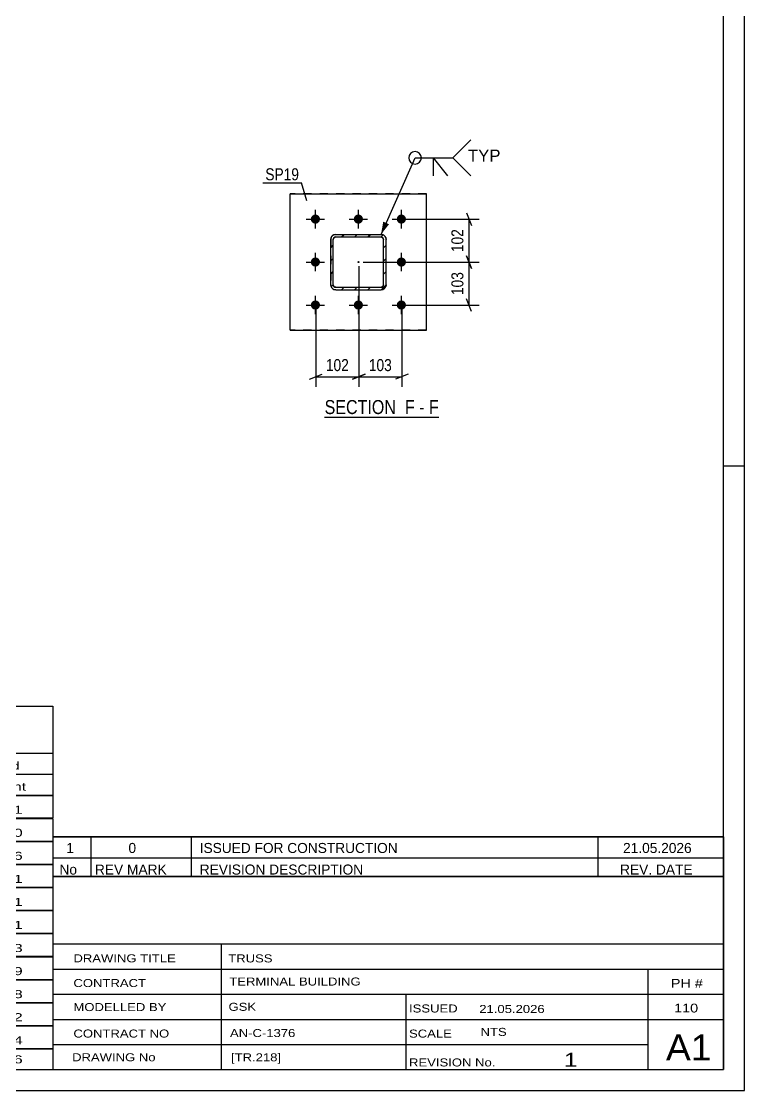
# Model space of a CAD drawing. Header units: millimetres. Extents: x 0 to 841, y 0 to 594.
# Drawn here: x 668.5 to 841, y 0 to 255.1 of the extents above; entities that cross this region are included whole.
import ezdxf

# ---------------------------------------------------------------- set-up
doc = ezdxf.new("R2010")
doc.units = ezdxf.units.MM
doc.linetypes.add('DXK_LINE_DOT2', pattern=[3.9198, 1.9599, -1.9599])
doc.linetypes.add('DXK_LINE_DOT3', pattern=[5.9187, 2.979, -0.9799, 0.9799, -0.9799])
doc.styles.add('Arial', font='ARIAL.TTF', dxfattribs={"height": 0.2})
doc.styles.add('Arial Narrow', font='ARIALN.TTF', dxfattribs={"height": 0.2})

# ---------------------------------------------------------------- blocks, each defined once
blk = doc.blocks.new('Unknown-122569972-1162')
at = {"color": 5, "linetype": 'Continuous'}
for p, q in [((841, 0), (841, 594)), ((836, 5), (836, 589)), ((841, 149), (836, 149)), ((5, 5), (836, 5)), ((0, 0), (841, 0))]:
    blk.add_line(p, q, dxfattribs=at)
blk = doc.blocks.new('Unknown-122569972-16 - 4507')
at = {"color": 6, "linetype": 'Continuous'}
blk.add_line((740.8, 160.67), (768.02, 160.67), dxfattribs=at)
at = {"color": 0, "linetype": 'Continuous'}
blk.add_wipeout([(758.91, 161.42), (758.91, 164.92), (740.8, 164.92), (740.8, 161.42)], dxfattribs=at)
at = {"color": 7, "linetype": 'Continuous', "style": 'Arial Narrow'}
blk.add_text('SECTION ', height=3.34, dxfattribs=at).set_placement((740.8, 161.42))
at = {"color": 0, "linetype": 'Continuous'}
blk.add_wipeout([(762.3, 161.42), (762.3, 164.92), (759.96, 164.92), (759.96, 161.42)], dxfattribs=at)
blk.add_wipeout([(764.63, 161.42), (764.63, 164.92), (763.35, 164.92), (763.35, 161.42)], dxfattribs=at)
at = {"color": 7, "linetype": 'Continuous', "style": 'Arial Narrow'}
blk.add_text('F', height=3.34, dxfattribs=at).set_placement((759.96, 161.42))
at = {"color": 0, "linetype": 'Continuous'}
blk.add_wipeout([(768.02, 161.42), (768.02, 164.92), (765.68, 164.92), (765.68, 161.42)], dxfattribs=at)
at = {"color": 7, "linetype": 'Continuous', "style": 'Arial Narrow'}
for s, p in [('F', (765.68, 161.42)), ('-', (763.35, 161.42))]:
    blk.add_text(s, height=3.34, dxfattribs=at).set_placement(p)
blk = doc.blocks.new('Part-122569972-4565 - 4507')
at = {"linetype": 'Continuous'}
h = blk.add_hatch(dxfattribs=at)
h.set_pattern_fill('', scale=0.7, style=0, pattern_type=0)
h.set_pattern_definition([(45, (754.2564, 191.0752), (-1.57154, 1.57154), [])])
h.paths.add_polyline_path([(743.46, 191.08), (754.26, 191.08), (754.72, 191.17), (755.1, 191.43), (755.37, 191.82), (755.46, 192.28), (755.46, 203.08), (755.37, 203.53), (755.1, 203.92), (754.72, 204.18), (754.26, 204.28), (743.46, 204.28), (743, 204.18), (742.61, 203.92), (742.35, 203.53), (742.26, 203.08), (742.26, 192.28), (742.35, 191.82), (742.61, 191.43), (743, 191.17)])
h.paths.add_polyline_path([(742.9, 192.05), (742.86, 192.28), (742.86, 203.08), (742.9, 203.3), (743.03, 203.5), (743.23, 203.63), (743.46, 203.68), (754.26, 203.68), (754.49, 203.63), (754.68, 203.5), (754.81, 203.3), (754.86, 203.08), (754.86, 192.28), (754.81, 192.05), (754.68, 191.85), (754.49, 191.72), (754.26, 191.68), (743.46, 191.68), (743.23, 191.72), (743.03, 191.85)])
blk.add_hatch(color=30, dxfattribs=at).paths.add_polyline_path([(748.86, 197.58, -1), (748.86, 197.78, -1)])
at = {"color": 7, "linetype": 'DXK_LINE_DOT2'}
for p, q in [((743, 204.18), (743.46, 204.28)), ((743.46, 204.28), (754.26, 204.28)), ((754.26, 204.28), (754.72, 204.18)), ((742.26, 203.08), (742.35, 203.53)), ((742.26, 203.08), (742.26, 192.28)), ((742.9, 203.3), (742.86, 203.08)), ((742.86, 192.28), (742.86, 203.08)), ((743.03, 203.5), (742.9, 203.3)), ((743.23, 203.63), (743.03, 203.5)), ((743.46, 203.68), (743.23, 203.63)), ((743.46, 203.68), (754.26, 203.68)), ((754.49, 203.63), (754.26, 203.68)), ((754.68, 203.5), (754.49, 203.63)), ((754.81, 203.3), (754.68, 203.5)), ((754.86, 203.08), (754.81, 203.3)), ((754.86, 192.28), (754.86, 203.08)), ((755.37, 203.53), (755.46, 203.08)), ((755.46, 192.28), (755.46, 203.08)), ((742.35, 191.82), (742.26, 192.28)), ((742.86, 192.28), (742.9, 192.05)), ((742.9, 192.05), (743.03, 191.85)), ((743.03, 191.85), (743.23, 191.72)), ((743.23, 191.72), (743.46, 191.68)), ((743.46, 191.68), (754.26, 191.68)), ((754.26, 191.68), (754.49, 191.72)), ((754.49, 191.72), (754.68, 191.85)), ((754.68, 191.85), (754.81, 192.05)), ((754.81, 192.05), (754.86, 192.28)), ((755.46, 192.28), (755.37, 191.82)), ((743.46, 191.08), (743, 191.17)), ((743.46, 191.08), (754.26, 191.08)), ((754.72, 191.17), (754.26, 191.08))]:
    blk.add_line(p, q, dxfattribs=at)
at = {"color": 2, "linetype": 'Continuous'}
for p, q in [((743.46, 204.28), (743, 204.18)), ((743.46, 204.28), (743.46, 204.28)), ((743.46, 204.28), (754.26, 204.28)), ((754.26, 204.28), (754.26, 204.28)), ((754.72, 204.18), (754.26, 204.28)), ((742.35, 203.53), (742.26, 203.08)), ((742.26, 203.08), (742.26, 203.08)), ((742.26, 192.28), (742.26, 203.08)), ((742.86, 203.08), (742.9, 203.3)), ((742.86, 203.08), (742.86, 203.08)), ((742.86, 192.28), (742.86, 203.08)), ((742.9, 203.3), (743.03, 203.5)), ((743.03, 203.5), (743.23, 203.63)), ((743.23, 203.63), (743.46, 203.68)), ((743.46, 203.68), (743.46, 203.68)), ((743.46, 203.68), (754.26, 203.68)), ((754.26, 203.68), (754.26, 203.68)), ((754.26, 203.68), (754.49, 203.63)), ((754.49, 203.63), (754.68, 203.5)), ((754.68, 203.5), (754.81, 203.3)), ((754.81, 203.3), (754.86, 203.08)), ((754.86, 203.08), (754.86, 203.08)), ((754.86, 192.28), (754.86, 203.08)), ((755.46, 203.08), (755.37, 203.53)), ((755.46, 203.08), (755.46, 203.08)), ((755.46, 192.28), (755.46, 203.08)), ((742.26, 192.28), (742.26, 192.28)), ((742.26, 192.28), (742.35, 191.82)), ((742.86, 192.28), (742.86, 192.28)), ((742.9, 192.05), (742.86, 192.28)), ((743.03, 191.85), (742.9, 192.05)), ((743.23, 191.72), (743.03, 191.85)), ((743.46, 191.68), (743.23, 191.72)), ((743.46, 191.68), (743.46, 191.68)), ((743.46, 191.68), (754.26, 191.68)), ((754.49, 191.72), (754.26, 191.68)), ((754.26, 191.68), (754.26, 191.68)), ((754.68, 191.85), (754.49, 191.72)), ((754.81, 192.05), (754.68, 191.85)), ((754.86, 192.28), (754.81, 192.05)), ((754.86, 192.28), (754.86, 192.28)), ((755.37, 191.82), (755.46, 192.28)), ((755.46, 192.28), (755.46, 192.28)), ((743, 191.17), (743.46, 191.08)), ((743.46, 191.08), (743.46, 191.08)), ((743.46, 191.08), (754.26, 191.08)), ((754.26, 191.08), (754.72, 191.17)), ((754.26, 191.08), (754.26, 191.08))]:
    blk.add_line(p, q, dxfattribs=at)
at = {"color": 7, "linetype": 'DXK_LINE_DOT3'}
blk.add_line((748.86, 197.68), (748.86, 197.68), dxfattribs=at)
at = {"color": 30, "linetype": 'DXK_LINE_DOT3'}
blk.add_line((748.86, 197.68), (748.86, 197.68), dxfattribs=at)
at = {"color": 30, "linetype": 'Continuous'}
blk.add_circle((748.86, 197.68), 0.1, dxfattribs=at)
at = {"color": 7, "linetype": 'DXK_LINE_DOT2'}
for centre, start, end in [((743.46, 203.08), 112.5, 157.5), ((754.26, 203.08), 22.5, 67.5), ((743.46, 192.28), 202.5, 247.5), ((754.26, 192.28), 292.5, 337.5)]:
    blk.add_arc(centre, 1.2, start, end, dxfattribs=at)
at = {"color": 2, "linetype": 'Continuous'}
for centre, start, end in [((743.46, 203.08), 112.5, 157.5), ((754.26, 203.08), 22.5, 67.5), ((743.46, 192.28), 202.5, 247.5), ((754.26, 192.28), 292.5, 337.5)]:
    blk.add_arc(centre, 1.2, start, end, dxfattribs=at)
blk = doc.blocks.new('Bolt-122569972-4510 - 4507')
at = {"linetype": 'Continuous'}
for points in [[(738.61, 209.03, -1), (738.61, 206.83, -1)], [(748.86, 209.03, -1), (748.86, 206.83, -1)], [(759.11, 209.03, -1), (759.11, 206.83, -1)], [(738.61, 198.78, -1), (738.61, 196.58, -1)], [(759.11, 198.78, -1), (759.11, 196.58, -1)], [(738.61, 188.53, -1), (738.61, 186.33, -1)], [(748.86, 188.53, -1), (748.86, 186.33, -1)], [(759.11, 188.53, -1), (759.11, 186.33, -1)]]:
    blk.add_hatch(color=1, dxfattribs=at).paths.add_polyline_path(points)
at = {"color": 1, "linetype": 'Continuous'}
for p, q in [((738.61, 205.73), (738.61, 210.13)), ((748.86, 205.73), (748.86, 210.13)), ((759.11, 205.73), (759.11, 210.13)), ((736.41, 207.93), (740.81, 207.93)), ((746.66, 207.93), (751.06, 207.93)), ((756.91, 207.93), (761.31, 207.93)), ((738.61, 195.48), (738.61, 199.88)), ((759.11, 195.48), (759.11, 199.88)), ((736.41, 197.68), (740.81, 197.68)), ((756.91, 197.68), (761.31, 197.68)), ((738.61, 185.23), (738.61, 189.63)), ((748.86, 185.23), (748.86, 189.63)), ((759.11, 185.23), (759.11, 189.63)), ((736.41, 187.43), (740.81, 187.43)), ((746.66, 187.43), (751.06, 187.43)), ((756.91, 187.43), (761.31, 187.43))]:
    blk.add_line(p, q, dxfattribs=at)
blk = doc.blocks.new('Part-122569972-4540 - 4507')
at = {"color": 2, "linetype": 'Continuous'}
for p, q in [((732.61, 181.43), (732.61, 213.93)), ((732.61, 213.93), (765.11, 213.93)), ((765.11, 181.43), (765.11, 213.93)), ((732.61, 181.43), (765.11, 181.43))]:
    blk.add_line(p, q, dxfattribs=at)
at = {"color": 7, "linetype": 'DXK_LINE_DOT2'}
for p, q in [((765.11, 213.93), (732.61, 213.93)), ((765.11, 181.43), (732.61, 181.43))]:
    blk.add_line(p, q, dxfattribs=at)
blk = doc.blocks.new('StraightDimension-122569972-4600 - 4507')
at = {"color": 7, "linetype": 'Continuous'}
for p, q in [((774.65, 209.42), (775.85, 206.42)), ((760.21, 207.92), (777.65, 207.92)), ((775.25, 197.67), (775.25, 207.92)), ((775.85, 196.17), (774.65, 199.17)), ((749.96, 197.67), (777.65, 197.67))]:
    blk.add_line(p, q, dxfattribs=at)
at = {"color": 0}
blk.add_wipeout([(774.5, 206.14), (770.3, 206.14), (770.3, 199.45), (774.5, 199.45)], dxfattribs=at)
at = {"color": 3, "style": 'Arial Narrow'}
blk.add_text('102', height=2.863, rotation=90.0002, dxfattribs=at).set_placement((773.9, 200.05))
blk = doc.blocks.new('StraightDimension-122569972-4604 - 4507')
at = {"color": 7, "linetype": 'Continuous'}
for p, q in [((748.96, 196.67), (748.96, 167.92)), ((759.21, 186.42), (759.21, 167.92)), ((747.46, 169.72), (750.46, 170.92)), ((748.96, 170.32), (759.21, 170.32)), ((760.71, 170.92), (757.71, 169.72))]:
    blk.add_line(p, q, dxfattribs=at)
at = {"color": 0}
blk.add_wipeout([(757.43, 171.07), (757.43, 175.27), (750.75, 175.27), (750.75, 171.07)], dxfattribs=at)
at = {"color": 3, "style": 'Arial Narrow'}
blk.add_text('103', height=2.863, dxfattribs=at).set_placement((751.35, 171.67))
blk = doc.blocks.new('StraightDimension-122569972-4601 - 4507')
at = {"color": 7, "linetype": 'Continuous'}
for p, q in [((774.65, 199.17), (775.85, 196.17)), ((749.96, 197.67), (777.65, 197.67)), ((775.25, 187.42), (775.25, 197.67)), ((775.85, 185.92), (774.65, 188.92)), ((760.21, 187.42), (777.65, 187.42))]:
    blk.add_line(p, q, dxfattribs=at)
at = {"color": 0}
blk.add_wipeout([(774.5, 195.89), (770.3, 195.89), (770.3, 189.2), (774.5, 189.2)], dxfattribs=at)
at = {"color": 3, "style": 'Arial Narrow'}
blk.add_text('103', height=2.863, rotation=90.0002, dxfattribs=at).set_placement((773.9, 189.8))
blk = doc.blocks.new('StraightDimension-122569972-4603 - 4507')
at = {"color": 7, "linetype": 'Continuous'}
for p, q in [((748.96, 196.67), (748.96, 167.92)), ((738.71, 186.42), (738.71, 167.92)), ((737.21, 169.72), (740.21, 170.92)), ((738.71, 170.32), (748.96, 170.32)), ((750.46, 170.92), (747.46, 169.72))]:
    blk.add_line(p, q, dxfattribs=at)
at = {"color": 0}
blk.add_wipeout([(747.18, 171.07), (747.18, 175.27), (740.5, 175.27), (740.5, 171.07)], dxfattribs=at)
at = {"color": 3, "style": 'Arial Narrow'}
blk.add_text('102', height=2.863, dxfattribs=at).set_placement((741.1, 171.67))
blk = doc.blocks.new('Unknown-122569972-11397')
at = {"color": 7, "linetype": 'Continuous'}
for p, q in [((676, 51.05), (676, 5)), ((676, 51.05), (836, 51.05)), ((836, 51), (836, 5)), ((676, 35), (836, 35)), ((716.14, 35), (716.14, 5)), ((676, 29), (836, 29)), ((818, 5.05), (818, 29.05)), ((676, 23), (836, 23)), ((760.14, 23), (760.14, 5)), ((676, 17), (836, 17)), ((676, 11), (818, 11)), ((676, 5), (836, 5))]:
    blk.add_line(p, q, dxfattribs=at)
at = {"color": 7, "style": 'Arial Narrow'}
for s, height, width, p in [('DRAWING TITLE', 1.9089, 1.425378, (680.88, 30.61)), ('TRUSS', 1.909, 1.425378, (717.81, 30.59)), ('CONTRACT', 1.909, 1.425378, (680.88, 24.71)), ('TERMINAL BUILDING', 1.9089, 1.425378, (718.06, 25.07)), ('MODELLED BY', 1.9089, 1.425378, (680.88, 18.98)), ('GSK', 1.909, 1.425378, (717.88, 19.04)), ('ISSUED', 1.909, 1.425378, (760.94, 18.64)), ('21.05.2026', 1.909, 1.425378, (777.69, 18.52)), ('CONTRACT NO', 1.9089, 1.425378, (680.88, 12.66)), ('AN-C-1376', 1.909, 1.425378, (718.23, 12.78)), ('SCALE', 1.909, 1.425378, (760.94, 12.65)), ('A1', 6.204, 1.25, (822.24, 7.2)), ('DRAWING No', 1.909, 1.425378, (680.56, 7)), ('[TR.218]', 1.909, 1.425378, (718.46, 6.99)), ('REVISION No.', 1.9089, 1.425378, (760.94, 5.77)), ('1', 3.34, 1.5, (797.91, 5.68))]:
    blk.add_text(s, height=height, dxfattribs=dict(at, width=width)).set_placement(p)
at = {"color": 7, "linetype": 'Continuous', "style": 'Arial Narrow'}
for s, height, width, p in [('PH #', 2.1, 1.42538, (823.4, 24.55)), ('110', 2.1, 1.42538, (824.19, 18.65)), ('NTS', 1.909, 1.425378, (778, 13.05))]:
    blk.add_text(s, height=height, dxfattribs=dict(at, width=width)).set_placement(p)
blk = doc.blocks.new('Unknown-122569972-11398')
at = {"color": 7, "linetype": 'Continuous'}
for p, q in [((516, 91.75), (676, 91.75)), ((516, 80.5), (516, 91.75)), ((676, 91.75), (676, 80.5)), ((516, 80.5), (676, 80.5)), ((516, 80.5), (516, 75.5)), ((676, 80.5), (676, 75.5)), ((516, 75.5), (676, 75.5)), ((516, 75.5), (516, 70.5)), ((540, 75.5), (540, 70.5)), ((575.5, 75.5), (575.5, 70.5)), ((601.5, 75.5), (601.5, 70.5)), ((614.5, 75.5), (614.5, 70.5)), ((632, 75.5), (632, 70.5)), ((654, 75.5), (654, 70.5)), ((676, 75.5), (676, 70.5)), ((516, 70.5), (676, 70.5)), ((516, 70.45), (516, 65.05)), ((516, 70.45), (676, 70.45)), ((540, 70.5), (540, 65)), ((575.5, 70.5), (575.5, 65)), ((601.5, 70.5), (601.5, 65)), ((614.5, 70.5), (614.5, 65)), ((632, 70.5), (632, 65)), ((654, 70.5), (654, 65)), ((676, 70.45), (676, 65.05)), ((516, 65.05), (676, 65.05)), ((516, 64.95), (516, 59.55)), ((516, 64.95), (676, 64.95)), ((540, 65), (540, 59.5)), ((575.5, 65), (575.5, 59.5)), ((601.5, 65), (601.5, 59.5)), ((614.5, 65), (614.5, 59.5)), ((632, 65), (632, 59.5)), ((654, 65), (654, 59.5)), ((676, 64.95), (676, 59.55)), ((516, 59.55), (676, 59.55)), ((516, 59.45), (516, 54.05)), ((516, 59.45), (676, 59.45)), ((540, 59.5), (540, 54)), ((575.5, 59.5), (575.5, 54)), ((601.5, 59.5), (601.5, 54)), ((614.5, 59.5), (614.5, 54)), ((632, 59.5), (632, 54)), ((654, 59.5), (654, 54)), ((676, 59.45), (676, 54.05)), ((516, 54.05), (676, 54.05)), ((516, 53.95), (516, 48.55)), ((516, 53.95), (676, 53.95)), ((540, 54), (540, 48.5)), ((575.5, 54), (575.5, 48.5)), ((601.5, 54), (601.5, 48.5)), ((614.5, 54), (614.5, 48.5)), ((632, 54), (632, 48.5)), ((654, 54), (654, 48.5)), ((676, 53.95), (676, 48.55)), ((516, 48.55), (676, 48.55)), ((540, 48.5), (540, 43)), ((575.5, 48.5), (575.5, 43)), ((601.5, 48.5), (601.5, 43)), ((614.5, 48.5), (614.5, 43)), ((632, 48.5), (632, 43)), ((654, 48.5), (654, 43)), ((516, 48.45), (516, 43.05)), ((516, 48.45), (676, 48.45)), ((676, 48.45), (676, 43.05)), ((516, 43.05), (676, 43.05)), ((516, 42.95), (516, 37.55)), ((516, 42.95), (676, 42.95)), ((540, 43), (540, 37.5)), ((575.5, 43), (575.5, 37.5)), ((601.5, 43), (601.5, 37.5)), ((614.5, 43), (614.5, 37.5)), ((632, 43), (632, 37.5)), ((654, 43), (654, 37.5)), ((676, 42.95), (676, 37.55)), ((516, 37.55), (676, 37.55)), ((516, 37.45), (516, 32.05)), ((516, 37.45), (676, 37.45)), ((540, 37.5), (540, 32)), ((575.5, 37.5), (575.5, 32)), ((601.5, 37.5), (601.5, 32)), ((614.5, 37.5), (614.5, 32)), ((632, 37.5), (632, 32)), ((654, 37.5), (654, 32)), ((676, 37.45), (676, 32.05)), ((516, 32.05), (676, 32.05)), ((516, 31.95), (516, 26.55)), ((516, 31.95), (676, 31.95)), ((540, 32), (540, 26.5)), ((575.5, 32), (575.5, 26.5)), ((601.5, 32), (601.5, 26.5)), ((614.5, 32), (614.5, 26.5)), ((632, 32), (632, 26.5)), ((654, 32), (654, 26.5)), ((676, 31.95), (676, 26.55)), ((516, 26.55), (676, 26.55)), ((516, 26.45), (516, 21.05)), ((516, 26.45), (676, 26.45)), ((540, 26.5), (540, 21)), ((575.5, 26.5), (575.5, 21)), ((601.5, 26.5), (601.5, 21)), ((614.5, 26.5), (614.5, 21)), ((632, 26.5), (632, 21)), ((654, 26.5), (654, 21)), ((676, 26.45), (676, 21.05)), ((516, 21.05), (676, 21.05)), ((516, 20.95), (516, 15.55)), ((516, 20.95), (676, 20.95)), ((540, 21), (540, 15.5)), ((575.5, 21), (575.5, 15.5)), ((601.5, 21), (601.5, 15.5)), ((614.5, 21), (614.5, 15.5)), ((632, 21), (632, 15.5)), ((654, 21), (654, 15.5)), ((676, 20.95), (676, 15.55)), ((516, 15.55), (676, 15.55)), ((516, 15.45), (516, 10.05)), ((516, 15.45), (676, 15.45)), ((540, 15.5), (540, 10)), ((575.5, 15.5), (575.5, 10)), ((601.5, 15.5), (601.5, 10)), ((614.5, 15.5), (614.5, 10)), ((632, 15.5), (632, 10)), ((654, 15.5), (654, 10)), ((676, 15.45), (676, 10.05)), ((516, 10.05), (676, 10.05)), ((516, 10), (676, 10)), ((516, 10), (516, 5)), ((632, 10), (632, 5)), ((654, 10), (654, 5)), ((676, 10), (676, 5)), ((516, 5), (676, 5))]:
    blk.add_line(p, q, dxfattribs=at)
at = {"color": 7, "style": 'Arial Narrow'}
for s, height, width, p in [('GENERAL NOTES & WELD DETAILS :', 2.8633, 1.4, (517.15, 84.06)), ('REFER TYP DRAWING TYP-01', 1.9089, 1.6, (600.7, 84.16)), ("MATERIAL LIST FOR ASSEMBLY MK'D", 1.9089, 1.6, (517.15, 76.56)), ('TR218', 1.909, 1.794707, (609.9, 76.47)), ('1', 1.91, 1.794707, (638.08, 76.56)), ('No. Required', 1.9089, 1.6, (647.41, 76.56)), ('Mark', 1.909, 1.7, (517.34, 71.5)), ('Profile', 1.909, 1.7, (550.41, 71.5)), ('Material', 1.909, 1.7, (580.54, 71.56)), ('No.', 1.909, 1.7, (605.5, 71.56)), ('Length', 1.909, 1.7, (616, 71.56)), ('Area', 1.909, 1.7, (638.5, 71.56)), ('Weight', 1.909, 1.7, (658, 71.56))]:
    blk.add_text(s, height=height, dxfattribs=dict(at, width=width)).set_placement(p)
at = {"color": 7, "linetype": 'Continuous', "style": 'Arial Narrow'}
for s, height, width, p in [('TR218', 1.909, 1.794707, (517.5, 66.06)), ('RHS300*200*10', 1.9089, 1.794707, (542, 66.06)), ('E350', 1.909, 1.794707, (581.74, 66.06)), ('1', 1.91, 1.794707, (605.86, 66.06)), ('15951', 1.909, 1.794707, (616.4, 66.06)), ('15.9', 1.909, 1.794707, (640.13, 66.06)), ('1202.1', 1.909, 1.794707, (656.77, 66.06)), ('BC407', 1.909, 1.794707, (517.5, 60.56)), ('RHS300*200*10', 1.9089, 1.794707, (542, 60.56)), ('E350', 1.909, 1.794707, (581.74, 60.56)), ('1', 1.91, 1.794707, (605.86, 60.56)), ('15951', 1.909, 1.794707, (616.4, 60.56)), ('15.9', 1.909, 1.794707, (640.13, 60.56)), ('1202.0', 1.909, 1.794707, (656.77, 60.56)), ('M106', 1.909, 1.794707, (517.5, 55.06)), ('SHS132*8', 1.909, 1.794707, (542, 55.06)), ('E350', 1.909, 1.794707, (581.74, 55.06)), ('4', 1.91, 1.794707, (605.86, 55.06)), ('4012', 1.909, 1.794707, (618.58, 55.06)), ('2.1', 1.909, 1.794707, (642.32, 55.06)), ('486.6', 1.909, 1.794707, (658.96, 55.06)), ('M105', 1.909, 1.794707, (517.5, 49.56)), ('SHS132*8', 1.909, 1.794707, (542, 49.56)), ('E350', 1.909, 1.794707, (581.74, 49.56)), ('8', 1.91, 1.794707, (605.86, 49.56)), ('1946', 1.909, 1.794707, (618.58, 49.56)), ('1.0', 1.909, 1.794707, (642.32, 49.56)), ('470.1', 1.909, 1.794707, (658.96, 49.56)), ('M1304', 1.909, 1.794707, (517.5, 44.06)), ('SHS132*8', 1.909, 1.794707, (542, 44.06)), ('E350', 1.909, 1.794707, (581.74, 44.06)), ('5', 1.91, 1.794707, (605.86, 44.06)), ('2890', 1.909, 1.794707, (618.58, 44.06)), ('1.5', 1.909, 1.794707, (642.32, 44.06)), ('450.1', 1.909, 1.794707, (658.96, 44.06)), ('SP19', 1.909, 1.794707, (517.5, 38.56)), ('PL16*325', 1.909, 1.794707, (542, 38.56)), ('E350', 1.909, 1.794707, (581.74, 38.56)), ('8', 1.91, 1.794707, (605.86, 38.56)), ('325', 1.909, 1.794707, (620.77, 38.56)), ('0.2', 1.909, 1.794707, (642.32, 38.56)), ('106.1', 1.909, 1.794707, (658.96, 38.56)), ('SP5', 1.909, 1.794707, (517.5, 33.06)), ('PL25*440', 1.909, 1.794707, (542, 33.06)), ('E350', 1.909, 1.794707, (581.74, 33.06)), ('2', 1.91, 1.794707, (605.86, 33.06)), ('540', 1.909, 1.794707, (620.77, 33.06)), ('0.5', 1.909, 1.794707, (642.32, 33.06)), ('93.3', 1.909, 1.794707, (661.14, 33.06)), ('TC353', 1.909, 1.794707, (517.5, 27.56)), ('SHS100*8', 1.909, 1.794707, (542, 27.56)), ('E350', 1.909, 1.794707, (581.74, 27.56)), ('4', 1.91, 1.794707, (605.86, 27.56)), ('580', 1.909, 1.794707, (620.77, 27.56)), ('0.2', 1.909, 1.794707, (642.32, 27.56)), ('51.9', 1.909, 1.794707, (661.14, 27.56)), ('SP6', 1.909, 1.794707, (517.5, 22.06)), ('PL25*300', 1.909, 1.794707, (542, 22.06)), ('E350', 1.909, 1.794707, (581.74, 22.06)), ('2', 1.91, 1.794707, (605.86, 22.06)), ('440', 1.909, 1.794707, (620.77, 22.06)), ('0.3', 1.909, 1.794707, (642.32, 22.06)), ('51.8', 1.909, 1.794707, (661.14, 22.06)), ('BC130', 1.909, 1.794707, (517.5, 16.56)), ('SHS132*6', 1.909, 1.794707, (542, 16.56)), ('E350', 1.909, 1.794707, (581.74, 16.56)), ('4', 1.91, 1.794707, (605.86, 16.56)), ('300', 1.909, 1.794707, (620.77, 16.56)), ('0.1', 1.909, 1.794707, (642.32, 16.56)), ('26.2', 1.909, 1.794707, (661.14, 16.56)), ('ST5', 1.909, 1.794707, (517.5, 11.06)), ('PL12*120', 1.909, 1.794707, (542, 11.06)), ('E350', 1.909, 1.794707, (581.74, 11.06)), ('32', 1.909, 1.794707, (604.76, 11.06)), ('120', 1.909, 1.794707, (620.77, 11.06)), ('0.0', 1.909, 1.794707, (642.32, 11.06)), ('21.4', 1.909, 1.794707, (661.14, 11.06)), ('Total', 1.909, 1.7, (618.33, 6.5)), ('61.3', 1.909, 1.794707, (639.64, 6.5)), ('4161.6', 1.909, 1.794707, (656.77, 6.5))]:
    blk.add_text(s, height=height, dxfattribs=dict(at, width=width)).set_placement(p)
blk = doc.blocks.new('Unknown-122569972-11400')
at = {"color": 7, "linetype": 'Continuous'}
for p, q in [((676, 60.55), (836, 60.55)), ((836, 60.55), (676, 60.55)), ((676, 60.55), (676, 55.55)), ((685, 60.55), (685, 55.55)), ((709, 60.55), (709, 55.55)), ((806, 60.55), (806, 55.55)), ((836, 60.55), (836, 55.55)), ((676, 55.55), (836, 55.55)), ((676, 55.55), (676, 51.05)), ((676, 55.55), (836, 55.55)), ((685, 55.55), (685, 51.05)), ((709, 55.55), (709, 51.05)), ((806, 55.55), (806, 51.05)), ((836, 55.55), (836, 51.05)), ((836, 51.05), (676, 51.05))]:
    blk.add_line(p, q, dxfattribs=at)
at = {"color": 7, "linetype": 'Continuous', "style": 'Arial Narrow'}
for s, height, width, p in [('1', 2.39, 1.196471, (679.16, 56.7)), ('0', 2.39, 1.196471, (694, 56.7)), ('ISSUED FOR CONSTRUCTION', 2.3861, 1.196471, (711, 56.7)), ('21.05.2026', 2.386, 1.196471, (812, 56.7)), ('No', 2.386, 1.2, (677.54, 51.55)), ('REV MARK', 2.386, 1.2, (686, 51.55)), ('REVISION DESCRIPTION', 2.3861, 1.2, (711, 51.55)), ('REV. DATE', 2.386, 1.2, (811.28, 51.55))]:
    blk.add_text(s, height=height, dxfattribs=dict(at, width=width)).set_placement(p)
blk = doc.blocks.new('Mark-122569972-4536 - 4507')
at = {"color": 0}
blk.add_wipeout([(734.7, 217.19), (734.7, 220.19), (726.66, 220.19), (726.66, 217.19)], dxfattribs=at)
blk.add_wipeout([(734.7, 217.19), (734.7, 220.19), (726.66, 220.19), (726.66, 217.19)], dxfattribs=at)
at = {"color": 30, "linetype": 'Continuous'}
for p in [(726.06, 216.59), (736.53, 212.33)]:
    blk.add_line(p, (735.3, 216.59), dxfattribs=at)
at = {"color": 3, "style": 'Arial Narrow'}
blk.add_text('SP19', height=2.863, dxfattribs=at).set_placement((726.66, 217.19))
blk = doc.blocks.new('WeldMark-122569972-9438 - 4507')
at = {"linetype": 'Continuous'}
blk.add_hatch(color=30, dxfattribs=at).paths.add_polyline_path([(756.16, 206.71), (754.26, 204.28), (754.79, 207.32)])
at = {"color": 30, "linetype": 'Continuous'}
for p, q in [((754.26, 204.28), (762.38, 222.56)), ((762.38, 222.56), (771.38, 222.56))]:
    blk.add_line(p, q, dxfattribs=at)
at = {"color": 3, "linetype": 'Continuous'}
for q in [(770.1, 218.27), (766.67, 218.27)]:
    blk.add_line((766.67, 222.56), q, dxfattribs=at)
for start, end in [(90, 270), (270, 90)]:
    blk.add_arc((762.38, 222.56), 1.5, start, end, dxfattribs=at)
at = {"color": 0, "linetype": 'Continuous'}
blk.add_wipeout([(782.76, 221.66), (782.76, 224.66), (774.98, 224.66), (774.98, 221.66)], dxfattribs=at)
blk.add_wipeout([(782.76, 221.66), (782.76, 224.66), (774.98, 224.66), (774.98, 221.66)], dxfattribs=at)
at = {"color": 3, "linetype": 'Continuous'}
for q in [(775.67, 226.84), (775.67, 218.27)]:
    blk.add_line((771.38, 222.56), q, dxfattribs=at)
at = {"color": 3, "linetype": 'Continuous', "style": 'Arial'}
blk.add_text('TYP', height=2.865, dxfattribs=at).set_placement((774.98, 221.66))

msp = doc.modelspace()

# ---------------------------------------------------------------- block references
for name in ['Unknown-122569972-1162', 'Part-122569972-4540 - 4507', 'Bolt-122569972-4510 - 4507', 'Part-122569972-4565 - 4507', 'Unknown-122569972-11398', 'Unknown-122569972-11400', 'Unknown-122569972-11397']:
    msp.add_blockref(name, (0, 0))

# ---------------------------------------------------------------- next in the draw order: block references
for name in ['Mark-122569972-4536 - 4507', 'StraightDimension-122569972-4600 - 4507', 'Unknown-122569972-16 - 4507']:
    msp.add_blockref(name, (0, 0))

# ---------------------------------------------------------------- next in the draw order: block references
for name in ['WeldMark-122569972-9438 - 4507', 'StraightDimension-122569972-4604 - 4507']:
    msp.add_blockref(name, (0, 0))

# ---------------------------------------------------------------- next in the draw order: block references
msp.add_blockref('StraightDimension-122569972-4601 - 4507', (0, 0))

# ---------------------------------------------------------------- next in the draw order: block references
msp.add_blockref('StraightDimension-122569972-4603 - 4507', (0, 0))

doc.saveas('drawing.dxf')
